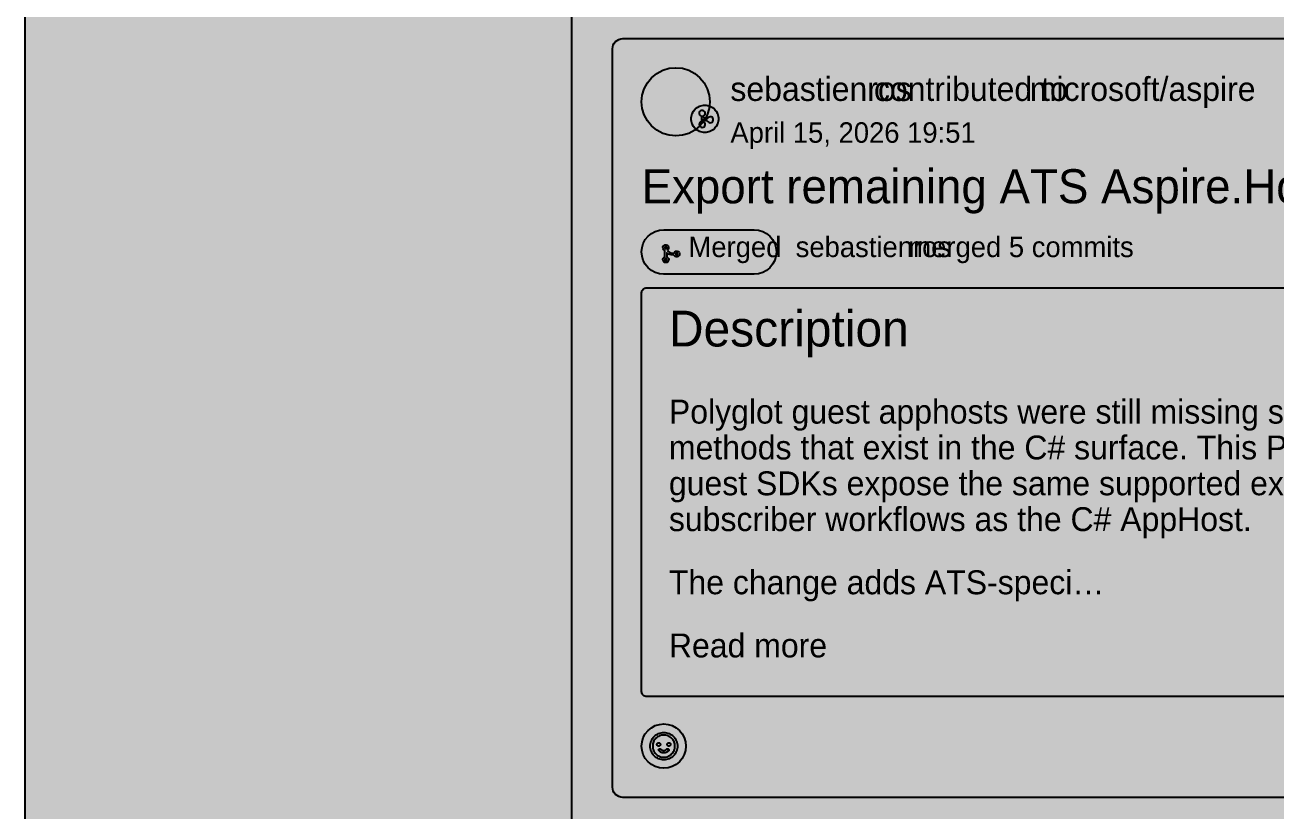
# Model space of a CAD drawing. Extents: x 0 to 2255, y 1 to 8699.
# Drawn here: x 0 to 732, y 1459 to 1920 of the extents above; entities that cross this region are included whole.
import ezdxf

# ---------------------------------------------------------------- set-up
doc = ezdxf.new("R2010")
doc.units = 0

msp = doc.modelspace()

# ---------------------------------------------------------------- hatches: boundary and pattern name
at = {"true_color": 0x0d1117}
for points in [[(0, 8699), (1280, 8699), (1280, 0.77), (0, 0.77)], [(0, 8635), (1280, 8635), (1280, 0.77), (0, 0.77)], [(0, 8635), (320, 8635), (320, 0.77), (0, 0.77)], [(350, 1911.8), (998.03, 1911.8), (998.03, 1911.8), (999.2, 1911.68), (1000.33, 1911.34), (1001.37, 1910.79), (1002.28, 1910.04), (1003.02, 1909.13), (1003.58, 1908.1), (1003.92, 1906.97), (1004.03, 1905.8), (1004.03, 1473.25), (1004.03, 1473.25), (1003.92, 1472.08), (1003.58, 1470.95), (1003.02, 1469.92), (1002.28, 1469.01), (1001.37, 1468.26), (1000.33, 1467.71), (999.2, 1467.37), (998.03, 1467.25), (350, 1467.25), (350, 1467.25), (348.83, 1467.37), (347.7, 1467.71), (346.67, 1468.26), (345.76, 1469.01), (345.01, 1469.92), (344.46, 1470.95), (344.12, 1472.08), (344, 1473.25), (344, 1905.8), (344, 1905.8), (344.12, 1906.97), (344.46, 1908.1), (345.01, 1909.13), (345.76, 1910.04), (346.67, 1910.79), (347.7, 1911.34), (348.83, 1911.68), (350, 1911.8)], [(398, 1872.8), (398, 1872.8), (398, 1872.8), (399.56, 1872.65), (401.06, 1872.19), (402.44, 1871.45), (403.66, 1870.46), (404.65, 1869.24), (405.39, 1867.86), (405.85, 1866.36), (406, 1864.8), (406, 1864.8), (406, 1864.8), (405.85, 1863.24), (405.39, 1861.74), (404.65, 1860.36), (403.66, 1859.14), (402.44, 1858.15), (401.06, 1857.41), (399.56, 1856.95), (398, 1856.8), (398, 1856.8), (398, 1856.8), (396.44, 1856.95), (394.94, 1857.41), (393.56, 1858.15), (392.34, 1859.14), (391.35, 1860.36), (390.61, 1861.74), (390.15, 1863.24), (390, 1864.8), (390, 1864.8), (390, 1864.8), (390.15, 1866.36), (390.61, 1867.86), (391.35, 1869.24), (392.34, 1870.46), (393.56, 1871.45), (394.94, 1872.19), (396.44, 1872.65), (398, 1872.8)]]:
    msp.add_hatch(color=256, dxfattribs=at).paths.add_polyline_path(points, flags=0)
at = {"true_color": 0x010409}
msp.add_hatch(color=256, dxfattribs=at).paths.add_polyline_path([(0, 8635), (1280, 8635), (1280, 0.77), (0, 0.77)], flags=0)
at = {"true_color": 0xffffff}
msp.add_hatch(color=256, dxfattribs=at).paths.add_polyline_path([(381, 1894.8), (381, 1894.8), (381, 1894.8), (384.9, 1894.42), (388.65, 1893.28), (392.11, 1891.43), (395.14, 1888.94), (397.63, 1885.91), (399.48, 1882.45), (400.62, 1878.7), (401, 1874.8), (401, 1874.8), (401, 1874.8), (400.62, 1870.9), (399.48, 1867.15), (397.63, 1863.69), (395.14, 1860.66), (392.11, 1858.17), (388.65, 1856.32), (384.9, 1855.18), (381, 1854.8), (381, 1854.8), (381, 1854.8), (377.1, 1855.18), (373.35, 1856.32), (369.89, 1858.17), (366.86, 1860.66), (364.37, 1863.69), (362.52, 1867.15), (361.38, 1870.9), (361, 1874.8), (361, 1874.8), (361, 1874.8), (361.38, 1878.7), (362.52, 1882.45), (364.37, 1885.91), (366.86, 1888.94), (369.89, 1891.43), (373.35, 1893.28), (377.1, 1894.42), (381, 1894.8)], flags=0)
at = {"true_color": 0xab7df8}
h = msp.add_hatch(color=256, dxfattribs=at)
h.paths.add_polyline_path([(398, 1856.8), (397.22, 1856.84), (396.44, 1856.95), (395.68, 1857.14), (394.94, 1857.41), (394.23, 1857.74), (393.56, 1858.15), (392.92, 1858.62), (392.34, 1859.14), (391.82, 1859.72), (391.35, 1860.36), (390.94, 1861.03), (390.61, 1861.74), (390.34, 1862.48), (390.15, 1863.24), (390.04, 1864.02), (390, 1864.8), (390.04, 1865.58), (390.15, 1866.36), (390.34, 1867.12), (390.61, 1867.86), (390.94, 1868.57), (391.35, 1869.24), (391.82, 1869.87), (392.34, 1870.46), (392.92, 1870.98), (393.56, 1871.45), (394.23, 1871.86), (394.94, 1872.19), (395.68, 1872.46), (396.44, 1872.65), (397.22, 1872.76), (398, 1872.8), (398.78, 1872.76), (399.56, 1872.65), (400.32, 1872.46), (401.06, 1872.19), (401.77, 1871.86), (402.44, 1871.45), (403.08, 1870.98), (403.66, 1870.46), (404.18, 1869.87), (404.65, 1869.24), (405.06, 1868.57), (405.39, 1867.86), (405.66, 1867.12), (405.85, 1866.36), (405.96, 1865.58), (406, 1864.8), (405.96, 1864.02), (405.85, 1863.24), (405.66, 1862.48), (405.39, 1861.74), (405.06, 1861.03), (404.65, 1860.36), (404.18, 1859.72), (403.66, 1859.14), (403.08, 1858.62), (402.44, 1858.15), (401.77, 1857.74), (401.06, 1857.41), (400.32, 1857.14), (399.56, 1856.95), (398.78, 1856.84), (398, 1856.8)], flags=0)
h.paths.add_polyline_path([(398.25, 1868.05), (398.14, 1868.67), (397.81, 1869.21), (397.32, 1869.6), (396.72, 1869.78), (396.09, 1869.75), (395.52, 1869.5), (395.07, 1869.06), (394.81, 1868.49), (394.76, 1867.86), (394.94, 1867.26), (395.32, 1866.76), (395.85, 1866.42), (396, 1865.9), (396, 1865.27), (396, 1864.63), (396, 1864), (396, 1863.37), (395.56, 1863.02), (395.1, 1862.6), (394.82, 1862.03), (394.76, 1861.41), (394.92, 1860.8), (395.29, 1860.29), (395.81, 1859.94), (396.42, 1859.8), (397.04, 1859.89), (397.6, 1860.19), (398.01, 1860.66), (398.22, 1861.25), (398.22, 1861.88), (397.99, 1862.47), (397.57, 1862.93), (397.01, 1863.22), (397, 1863.84), (397, 1864.48), (397.44, 1864.24), (398.01, 1863.97), (398.62, 1863.82), (399.25, 1863.8), (399.69, 1863.51), (400.07, 1863.01), (400.6, 1862.68), (401.21, 1862.55), (401.83, 1862.65), (402.38, 1862.96), (402.78, 1863.45), (402.98, 1864.04), (402.96, 1864.67), (402.72, 1865.25), (402.29, 1865.71), (401.72, 1865.98), (401.1, 1866.04), (400.49, 1865.88), (399.98, 1865.51), (399.64, 1864.98), (399.13, 1864.8), (398.51, 1864.86), (397.93, 1865.11), (397.46, 1865.53), (397.14, 1866.07), (397.32, 1866.5), (397.81, 1866.89), (398.14, 1867.43), (398.25, 1868.05)], flags=0)
at = {"true_color": 0x8957e5}
msp.add_hatch(color=256, dxfattribs=at).paths.add_polyline_path([(374, 1799.8), (426.93, 1799.8), (426.93, 1799.8), (429.47, 1799.55), (431.91, 1798.81), (434.16, 1797.61), (436.13, 1795.99), (437.74, 1794.02), (438.94, 1791.77), (439.68, 1789.34), (439.93, 1786.8), (439.93, 1786.8), (439.93, 1786.8), (439.68, 1784.26), (438.94, 1781.82), (437.74, 1779.58), (436.13, 1777.61), (434.16, 1775.99), (431.91, 1774.79), (429.47, 1774.05), (426.93, 1773.8), (374, 1773.8), (374, 1773.8), (371.46, 1774.05), (369.03, 1774.79), (366.78, 1775.99), (364.81, 1777.61), (363.19, 1779.58), (361.99, 1781.82), (361.25, 1784.26), (361, 1786.8), (361, 1786.8), (361, 1786.8), (361.25, 1789.34), (361.99, 1791.77), (363.19, 1794.02), (364.81, 1795.99), (366.78, 1797.61), (369.03, 1798.81), (371.46, 1799.55), (374, 1799.8)], flags=0)
at = {"true_color": 0xffffff}
h = msp.add_hatch(color=256, dxfattribs=at)
h.paths.add_polyline_path([(376.09, 1787.93), (376.46, 1787.36), (376.94, 1786.88), (377.51, 1786.51), (378.15, 1786.27), (378.83, 1786.18), (379.51, 1786.17), (380.06, 1786.38), (380.48, 1786.91), (381.08, 1787.23), (381.76, 1787.29), (382.4, 1787.08), (382.91, 1786.63), (383.2, 1786.01), (383.23, 1785.33), (382.98, 1784.7), (382.51, 1784.21), (381.88, 1783.95), (381.2, 1783.96), (380.58, 1784.24), (380.12, 1784.73), (379.64, 1785.05), (378.95, 1785.05), (378.27, 1785.1), (377.61, 1785.26), (376.98, 1785.52), (376.4, 1785.88), (375.88, 1786.32), (375.75, 1785.96), (375.75, 1785.28), (375.75, 1784.59), (375.75, 1783.91), (376.27, 1783.53), (376.69, 1783), (376.87, 1782.34), (376.78, 1781.67), (376.43, 1781.09), (375.87, 1780.7), (375.21, 1780.55), (374.54, 1780.68), (373.98, 1781.06), (373.61, 1781.63), (373.5, 1782.3), (373.66, 1782.96), (374.07, 1783.5), (374.62, 1783.86), (374.62, 1784.55), (374.62, 1785.23), (374.62, 1785.91), (374.62, 1786.6), (374.62, 1787.28), (374.45, 1787.85), (373.91, 1788.26), (373.58, 1788.85), (373.51, 1789.53), (373.71, 1790.18), (374.15, 1790.69), (374.76, 1790.99), (375.44, 1791.03), (376.08, 1790.8), (376.57, 1790.33), (376.84, 1789.71), (376.84, 1789.03), (376.58, 1788.4), (376.09, 1787.93)], flags=0)
h.paths.add_polyline_path([(375.19, 1781.67), (375.24, 1781.68), (375.3, 1781.69), (375.35, 1781.7), (375.4, 1781.72), (375.45, 1781.74), (375.5, 1781.77), (375.54, 1781.8), (375.59, 1781.84), (375.62, 1781.88), (375.66, 1781.92), (375.68, 1781.97), (375.71, 1782.02), (375.73, 1782.07), (375.74, 1782.13), (375.75, 1782.18), (375.75, 1782.24), (375.75, 1782.29), (375.74, 1782.35), (375.73, 1782.4), (375.71, 1782.45), (375.68, 1782.5), (375.66, 1782.55), (375.62, 1782.59), (375.59, 1782.63), (375.54, 1782.67), (375.5, 1782.7), (375.45, 1782.73), (375.4, 1782.76), (375.35, 1782.78), (375.3, 1782.79), (375.24, 1782.8), (375.19, 1782.8), (375.13, 1782.8), (375.08, 1782.79), (375.02, 1782.78), (374.97, 1782.76), (374.92, 1782.73), (374.88, 1782.7), (374.83, 1782.67), (374.79, 1782.63), (374.75, 1782.59), (374.72, 1782.55), (374.69, 1782.5), (374.67, 1782.45), (374.65, 1782.4), (374.64, 1782.35), (374.63, 1782.29), (374.62, 1782.24), (374.63, 1782.18), (374.64, 1782.13), (374.65, 1782.07), (374.67, 1782.02), (374.69, 1781.97), (374.72, 1781.92), (374.75, 1781.88), (374.79, 1781.84), (374.83, 1781.8), (374.88, 1781.77), (374.92, 1781.74), (374.97, 1781.72), (375.02, 1781.7), (375.08, 1781.69), (375.13, 1781.68), (375.19, 1781.67)], flags=0)
h.paths.add_polyline_path([(381.56, 1785.05), (381.62, 1785.05), (381.67, 1785.06), (381.73, 1785.07), (381.78, 1785.09), (381.83, 1785.12), (381.87, 1785.14), (381.92, 1785.18), (381.96, 1785.21), (382, 1785.26), (382.03, 1785.3), (382.06, 1785.35), (382.08, 1785.4), (382.1, 1785.45), (382.11, 1785.5), (382.12, 1785.56), (382.12, 1785.61), (382.12, 1785.67), (382.11, 1785.72), (382.1, 1785.78), (382.08, 1785.83), (382.06, 1785.88), (382.03, 1785.92), (382, 1785.97), (381.96, 1786.01), (381.92, 1786.05), (381.87, 1786.08), (381.83, 1786.11), (381.78, 1786.13), (381.73, 1786.15), (381.67, 1786.16), (381.62, 1786.17), (381.56, 1786.17), (381.51, 1786.17), (381.45, 1786.16), (381.4, 1786.15), (381.35, 1786.13), (381.3, 1786.11), (381.25, 1786.08), (381.21, 1786.05), (381.16, 1786.01), (381.13, 1785.97), (381.09, 1785.92), (381.07, 1785.88), (381.04, 1785.83), (381.02, 1785.78), (381.01, 1785.72), (381, 1785.67), (381, 1785.61), (381, 1785.56), (381.01, 1785.5), (381.02, 1785.45), (381.04, 1785.4), (381.07, 1785.35), (381.09, 1785.3), (381.13, 1785.26), (381.16, 1785.21), (381.21, 1785.18), (381.25, 1785.14), (381.3, 1785.12), (381.35, 1785.09), (381.4, 1785.07), (381.45, 1785.06), (381.51, 1785.05), (381.56, 1785.05)], flags=0)
h.paths.add_polyline_path([(375.75, 1789.36), (375.75, 1789.42), (375.74, 1789.47), (375.73, 1789.53), (375.71, 1789.58), (375.68, 1789.63), (375.65, 1789.67), (375.62, 1789.72), (375.58, 1789.76), (375.54, 1789.8), (375.5, 1789.83), (375.45, 1789.86), (375.4, 1789.88), (375.35, 1789.9), (375.3, 1789.91), (375.24, 1789.92), (375.19, 1789.92), (375.13, 1789.92), (375.08, 1789.91), (375.02, 1789.9), (374.97, 1789.88), (374.92, 1789.86), (374.87, 1789.83), (374.83, 1789.79), (374.79, 1789.76), (374.75, 1789.72), (374.72, 1789.67), (374.69, 1789.62), (374.67, 1789.57), (374.65, 1789.52), (374.64, 1789.47), (374.63, 1789.41), (374.62, 1789.36), (374.63, 1789.3), (374.64, 1789.25), (374.65, 1789.2), (374.67, 1789.14), (374.69, 1789.09), (374.72, 1789.05), (374.75, 1789), (374.79, 1788.96), (374.83, 1788.92), (374.88, 1788.89), (374.92, 1788.86), (374.97, 1788.84), (375.03, 1788.82), (375.08, 1788.81), (375.13, 1788.8), (375.19, 1788.8), (375.24, 1788.8), (375.3, 1788.81), (375.35, 1788.82), (375.4, 1788.84), (375.45, 1788.87), (375.5, 1788.89), (375.55, 1788.93), (375.59, 1788.96), (375.62, 1789.01), (375.66, 1789.05), (375.68, 1789.1), (375.71, 1789.15), (375.73, 1789.2), (375.74, 1789.25), (375.75, 1789.31), (375.75, 1789.36)], flags=0)
at = {"true_color": 0x151b23}
for points in [[(364, 1765.8), (984.03, 1765.8), (984.03, 1765.8), (984.62, 1765.74), (985.18, 1765.57), (985.7, 1765.29), (986.15, 1764.92), (986.53, 1764.47), (986.8, 1763.95), (986.98, 1763.39), (987.03, 1762.8), (987.03, 1529.25), (987.03, 1529.25), (986.98, 1528.66), (986.8, 1528.1), (986.53, 1527.58), (986.15, 1527.13), (985.7, 1526.76), (985.18, 1526.48), (984.62, 1526.31), (984.03, 1526.25), (364, 1526.25), (364, 1526.25), (363.41, 1526.31), (362.85, 1526.48), (362.33, 1526.76), (361.88, 1527.13), (361.51, 1527.58), (361.23, 1528.1), (361.06, 1528.66), (361, 1529.25), (361, 1762.8), (361, 1762.8), (361.06, 1763.39), (361.23, 1763.95), (361.51, 1764.47), (361.88, 1764.92), (362.33, 1765.29), (362.85, 1765.57), (363.41, 1765.74), (364, 1765.8)], [(374, 1510.25), (374, 1510.25), (374, 1510.25), (376.54, 1510), (378.97, 1509.26), (381.22, 1508.06), (383.19, 1506.44), (384.81, 1504.47), (386.01, 1502.22), (386.75, 1499.79), (387, 1497.25), (387, 1497.25), (387, 1497.25), (386.75, 1494.71), (386.01, 1492.28), (384.81, 1490.03), (383.19, 1488.06), (381.22, 1486.44), (378.97, 1485.24), (376.54, 1484.5), (374, 1484.25), (374, 1484.25), (374, 1484.25), (371.46, 1484.5), (369.03, 1485.24), (366.78, 1486.44), (364.81, 1488.06), (363.19, 1490.03), (361.99, 1492.28), (361.25, 1494.71), (361, 1497.25), (361, 1497.25), (361, 1497.25), (361.25, 1499.79), (361.99, 1502.22), (363.19, 1504.47), (364.81, 1506.44), (366.78, 1508.06), (369.03, 1509.26), (371.46, 1510), (374, 1510.25)]]:
    msp.add_hatch(color=256, dxfattribs=at).paths.add_polyline_path(points, flags=0)
at = {"true_color": 0x9198a1}
h = msp.add_hatch(color=256, dxfattribs=at)
h.paths.add_polyline_path([(374, 1505.25), (374.78, 1505.21), (375.56, 1505.1), (376.32, 1504.91), (377.06, 1504.64), (377.77, 1504.31), (378.44, 1503.9), (379.08, 1503.43), (379.66, 1502.91), (380.18, 1502.33), (380.65, 1501.69), (381.06, 1501.02), (381.39, 1500.31), (381.66, 1499.57), (381.85, 1498.81), (381.96, 1498.03), (382, 1497.25), (381.96, 1496.47), (381.85, 1495.69), (381.66, 1494.93), (381.39, 1494.19), (381.06, 1493.48), (380.65, 1492.81), (380.18, 1492.17), (379.66, 1491.59), (379.08, 1491.07), (378.44, 1490.6), (377.77, 1490.19), (377.06, 1489.86), (376.32, 1489.59), (375.56, 1489.4), (374.78, 1489.29), (374, 1489.25), (373.22, 1489.29), (372.44, 1489.4), (371.68, 1489.59), (370.94, 1489.86), (370.23, 1490.19), (369.56, 1490.6), (368.92, 1491.07), (368.34, 1491.59), (367.82, 1492.17), (367.35, 1492.81), (366.94, 1493.48), (366.61, 1494.19), (366.34, 1494.93), (366.15, 1495.69), (366.04, 1496.47), (366, 1497.25), (366.04, 1498.03), (366.15, 1498.81), (366.34, 1499.57), (366.61, 1500.31), (366.94, 1501.02), (367.35, 1501.69), (367.82, 1502.33), (368.34, 1502.91), (368.92, 1503.43), (369.56, 1503.9), (370.23, 1504.31), (370.94, 1504.64), (371.68, 1504.91), (372.44, 1505.1), (373.22, 1505.21), (374, 1505.25)], flags=0)
h.paths.add_polyline_path([(367.5, 1497.25), (367.53, 1496.61), (367.62, 1495.98), (367.78, 1495.36), (367.99, 1494.76), (368.27, 1494.19), (368.59, 1493.64), (368.98, 1493.13), (369.4, 1492.65), (369.88, 1492.23), (370.39, 1491.84), (370.94, 1491.52), (371.51, 1491.24), (372.11, 1491.03), (372.73, 1490.87), (373.36, 1490.78), (374, 1490.75), (374.64, 1490.78), (375.27, 1490.87), (375.89, 1491.03), (376.49, 1491.24), (377.06, 1491.52), (377.61, 1491.84), (378.12, 1492.23), (378.6, 1492.65), (379.02, 1493.13), (379.41, 1493.64), (379.73, 1494.19), (380.01, 1494.76), (380.22, 1495.36), (380.38, 1495.98), (380.47, 1496.61), (380.5, 1497.25), (380.47, 1497.89), (380.38, 1498.52), (380.22, 1499.14), (380.01, 1499.74), (379.73, 1500.31), (379.41, 1500.86), (379.02, 1501.37), (378.6, 1501.85), (378.12, 1502.27), (377.61, 1502.66), (377.06, 1502.98), (376.49, 1503.26), (375.89, 1503.47), (375.27, 1503.63), (374.64, 1503.72), (374, 1503.75), (373.36, 1503.72), (372.73, 1503.63), (372.11, 1503.47), (371.51, 1503.26), (370.94, 1502.98), (370.39, 1502.66), (369.88, 1502.27), (369.4, 1501.85), (368.98, 1501.37), (368.59, 1500.86), (368.27, 1500.31), (367.99, 1499.74), (367.78, 1499.14), (367.62, 1498.52), (367.53, 1497.89), (367.5, 1497.25)], flags=0)
h.paths.add_polyline_path([(371.32, 1495.61), (371.55, 1495.72), (371.81, 1495.75), (372.05, 1495.69), (372.27, 1495.54), (372.44, 1495.35), (372.63, 1495.18), (372.84, 1495.04), (373.08, 1494.93), (373.32, 1494.84), (373.57, 1494.78), (373.82, 1494.76), (374.08, 1494.75), (374.34, 1494.77), (374.59, 1494.82), (374.84, 1494.89), (375.07, 1495), (375.29, 1495.13), (375.49, 1495.29), (375.67, 1495.47), (375.86, 1495.64), (376.1, 1495.74), (376.35, 1495.75), (376.6, 1495.67), (376.8, 1495.51), (376.94, 1495.3), (377, 1495.05), (376.97, 1494.8), (376.86, 1494.57), (376.73, 1494.41), (376.56, 1494.22), (376.36, 1494.05), (376.16, 1493.9), (375.94, 1493.76), (375.71, 1493.64), (375.48, 1493.53), (375.24, 1493.44), (374.99, 1493.37), (374.74, 1493.31), (374.49, 1493.28), (374.23, 1493.25), (373.97, 1493.25), (373.72, 1493.26), (373.46, 1493.28), (373.21, 1493.33), (372.96, 1493.39), (372.71, 1493.46), (372.47, 1493.55), (372.24, 1493.66), (372.01, 1493.79), (371.8, 1493.93), (371.6, 1494.09), (371.41, 1494.26), (371.23, 1494.45), (371.22, 1494.63), (371.43, 1494.78), (371.64, 1494.93), (371.65, 1494.93), (371.43, 1494.78), (371.22, 1494.63), (371.06, 1494.7), (371, 1494.95), (371.03, 1495.2), (371.14, 1495.43), (371.32, 1495.61)], flags=0)
h.paths.add_polyline_path([(378, 1498.25), (378, 1498.15), (377.98, 1498.05), (377.96, 1497.96), (377.92, 1497.87), (377.88, 1497.78), (377.83, 1497.69), (377.77, 1497.62), (377.71, 1497.54), (377.63, 1497.48), (377.56, 1497.42), (377.47, 1497.37), (377.38, 1497.33), (377.29, 1497.29), (377.2, 1497.27), (377.1, 1497.25), (377, 1497.25), (376.9, 1497.25), (376.8, 1497.27), (376.71, 1497.29), (376.62, 1497.33), (376.53, 1497.37), (376.44, 1497.42), (376.37, 1497.48), (376.29, 1497.54), (376.23, 1497.62), (376.17, 1497.69), (376.12, 1497.78), (376.08, 1497.87), (376.04, 1497.96), (376.02, 1498.05), (376, 1498.15), (376, 1498.25), (376, 1498.35), (376.02, 1498.45), (376.04, 1498.54), (376.08, 1498.63), (376.12, 1498.72), (376.17, 1498.81), (376.23, 1498.88), (376.29, 1498.96), (376.37, 1499.02), (376.44, 1499.08), (376.53, 1499.13), (376.62, 1499.17), (376.71, 1499.21), (376.8, 1499.23), (376.9, 1499.25), (377, 1499.25), (377.1, 1499.25), (377.2, 1499.23), (377.29, 1499.21), (377.38, 1499.17), (377.47, 1499.13), (377.56, 1499.08), (377.63, 1499.02), (377.71, 1498.96), (377.77, 1498.88), (377.83, 1498.81), (377.88, 1498.72), (377.92, 1498.63), (377.96, 1498.54), (377.98, 1498.45), (378, 1498.35), (378, 1498.25)], flags=0)
h.paths.add_polyline_path([(371, 1497.25), (370.9, 1497.25), (370.8, 1497.27), (370.71, 1497.29), (370.62, 1497.33), (370.53, 1497.37), (370.44, 1497.42), (370.37, 1497.48), (370.29, 1497.54), (370.23, 1497.62), (370.17, 1497.69), (370.12, 1497.78), (370.08, 1497.87), (370.04, 1497.96), (370.02, 1498.05), (370, 1498.15), (370, 1498.25), (370, 1498.35), (370.02, 1498.45), (370.04, 1498.54), (370.08, 1498.63), (370.12, 1498.72), (370.17, 1498.81), (370.23, 1498.88), (370.29, 1498.96), (370.37, 1499.02), (370.44, 1499.08), (370.53, 1499.13), (370.62, 1499.17), (370.71, 1499.21), (370.8, 1499.23), (370.9, 1499.25), (371, 1499.25), (371.1, 1499.25), (371.2, 1499.23), (371.29, 1499.21), (371.38, 1499.17), (371.47, 1499.13), (371.56, 1499.08), (371.63, 1499.02), (371.71, 1498.96), (371.77, 1498.88), (371.83, 1498.81), (371.88, 1498.72), (371.92, 1498.63), (371.96, 1498.54), (371.98, 1498.45), (372, 1498.35), (372, 1498.25), (372, 1498.15), (371.98, 1498.05), (371.96, 1497.96), (371.92, 1497.87), (371.88, 1497.78), (371.83, 1497.69), (371.77, 1497.62), (371.71, 1497.54), (371.63, 1497.48), (371.56, 1497.42), (371.47, 1497.37), (371.38, 1497.33), (371.29, 1497.29), (371.2, 1497.27), (371.1, 1497.25), (371, 1497.25)], flags=0)
h.paths.add_polyline_path([(376.25, 1495), (376.27, 1494.99), (376.29, 1494.97), (376.31, 1494.96), (376.32, 1494.95), (376.34, 1494.93), (376.36, 1494.92), (376.38, 1494.91), (376.4, 1494.9), (376.42, 1494.88), (376.44, 1494.87), (376.45, 1494.86), (376.47, 1494.84), (376.49, 1494.83), (376.51, 1494.82), (376.53, 1494.8), (376.55, 1494.79), (376.56, 1494.78), (376.58, 1494.77), (376.6, 1494.75), (376.62, 1494.74), (376.64, 1494.73), (376.66, 1494.71), (376.68, 1494.7), (376.69, 1494.69), (376.71, 1494.67), (376.73, 1494.66), (376.75, 1494.65), (376.77, 1494.64), (376.79, 1494.62), (376.8, 1494.61), (376.82, 1494.6), (376.84, 1494.58), (376.82, 1494.6), (376.8, 1494.61), (376.79, 1494.62), (376.77, 1494.64), (376.75, 1494.65), (376.73, 1494.66), (376.71, 1494.68), (376.69, 1494.69), (376.68, 1494.7), (376.66, 1494.71), (376.64, 1494.73), (376.62, 1494.74), (376.6, 1494.75), (376.58, 1494.77), (376.56, 1494.78), (376.55, 1494.79), (376.53, 1494.81), (376.51, 1494.82), (376.49, 1494.83), (376.47, 1494.84), (376.45, 1494.86), (376.44, 1494.87), (376.42, 1494.88), (376.4, 1494.9), (376.38, 1494.91), (376.36, 1494.92), (376.34, 1494.94), (376.32, 1494.95), (376.31, 1494.96), (376.29, 1494.97), (376.27, 1494.99), (376.25, 1495)], flags=0)

# ---------------------------------------------------------------- linework, layer by layer
at = {"true_color": 0x0d1117}
for points in [[(0, 8699), (1280, 8699), (1280, 0.77), (0, 0.77)], [(0, 8635), (1280, 8635), (1280, 0.77), (0, 0.77)], [(0, 8635), (320, 8635), (320, 0.77), (0, 0.77)], [(398, 1872.8), (398, 1872.8), (398, 1872.8), (399.56, 1872.65), (401.06, 1872.19), (402.44, 1871.45), (403.66, 1870.46), (404.65, 1869.24), (405.39, 1867.86), (405.85, 1866.36), (406, 1864.8), (406, 1864.8), (406, 1864.8), (405.85, 1863.24), (405.39, 1861.74), (404.65, 1860.36), (403.66, 1859.14), (402.44, 1858.15), (401.06, 1857.41), (399.56, 1856.95), (398, 1856.8), (398, 1856.8), (398, 1856.8), (396.44, 1856.95), (394.94, 1857.41), (393.56, 1858.15), (392.34, 1859.14), (391.35, 1860.36), (390.61, 1861.74), (390.15, 1863.24), (390, 1864.8), (390, 1864.8), (390, 1864.8), (390.15, 1866.36), (390.61, 1867.86), (391.35, 1869.24), (392.34, 1870.46), (393.56, 1871.45), (394.94, 1872.19), (396.44, 1872.65), (398, 1872.8)]]:
    msp.add_lwpolyline(points, close=True, dxfattribs=at)
at = {"true_color": 0x010409}
for points in [[(0, 8635), (1280, 8635), (1280, 0.77), (0, 0.77)], [(381, 1894.8), (381, 1894.8), (381, 1894.8), (384.9, 1894.42), (388.65, 1893.28), (392.11, 1891.43), (395.14, 1888.94), (397.63, 1885.91), (399.48, 1882.45), (400.62, 1878.7), (401, 1874.8), (401, 1874.8), (401, 1874.8), (400.62, 1870.9), (399.48, 1867.15), (397.63, 1863.69), (395.14, 1860.66), (392.11, 1858.17), (388.65, 1856.32), (384.9, 1855.18), (381, 1854.8), (381, 1854.8), (381, 1854.8), (377.1, 1855.18), (373.35, 1856.32), (369.89, 1858.17), (366.86, 1860.66), (364.37, 1863.69), (362.52, 1867.15), (361.38, 1870.9), (361, 1874.8), (361, 1874.8), (361, 1874.8), (361.38, 1878.7), (362.52, 1882.45), (364.37, 1885.91), (366.86, 1888.94), (369.89, 1891.43), (373.35, 1893.28), (377.1, 1894.42), (381, 1894.8)]]:
    msp.add_lwpolyline(points, close=True, dxfattribs=at)
at = {"true_color": 0x3d444d}
msp.add_lwpolyline([(998.03, 1467.25), (350, 1467.25), (350, 1467.25), (348.83, 1467.37), (347.7, 1467.71), (346.67, 1468.26), (345.76, 1469.01), (345.01, 1469.92), (344.46, 1470.95), (344.12, 1472.08), (344, 1473.25), (344, 1905.8), (344, 1905.8), (344.12, 1906.97), (344.46, 1908.1), (345.01, 1909.13), (345.76, 1910.04), (346.67, 1910.79), (347.7, 1911.34), (348.83, 1911.68), (350, 1911.8), (350, 1911.8), (998.03, 1911.8)], dxfattribs=at)
at = {"true_color": 0xab7df8}
for points in [[(398, 1856.8), (397.22, 1856.84), (396.44, 1856.95), (395.68, 1857.14), (394.94, 1857.41), (394.23, 1857.74), (393.56, 1858.15), (392.92, 1858.62), (392.34, 1859.14), (391.82, 1859.72), (391.35, 1860.36), (390.94, 1861.03), (390.61, 1861.74), (390.34, 1862.48), (390.15, 1863.24), (390.04, 1864.02), (390, 1864.8), (390.04, 1865.58), (390.15, 1866.36), (390.34, 1867.12), (390.61, 1867.86), (390.94, 1868.57), (391.35, 1869.24), (391.82, 1869.87), (392.34, 1870.46), (392.92, 1870.98), (393.56, 1871.45), (394.23, 1871.86), (394.94, 1872.19), (395.68, 1872.46), (396.44, 1872.65), (397.22, 1872.76), (398, 1872.8), (398.78, 1872.76), (399.56, 1872.65), (400.32, 1872.46), (401.06, 1872.19), (401.77, 1871.86), (402.44, 1871.45), (403.08, 1870.98), (403.66, 1870.46), (404.18, 1869.87), (404.65, 1869.24), (405.06, 1868.57), (405.39, 1867.86), (405.66, 1867.12), (405.85, 1866.36), (405.96, 1865.58), (406, 1864.8), (405.96, 1864.02), (405.85, 1863.24), (405.66, 1862.48), (405.39, 1861.74), (405.06, 1861.03), (404.65, 1860.36), (404.18, 1859.72), (403.66, 1859.14), (403.08, 1858.62), (402.44, 1858.15), (401.77, 1857.74), (401.06, 1857.41), (400.32, 1857.14), (399.56, 1856.95), (398.78, 1856.84), (398, 1856.8)], [(398.25, 1868.05), (398.14, 1868.67), (397.81, 1869.21), (397.32, 1869.6), (396.72, 1869.78), (396.09, 1869.75), (395.52, 1869.5), (395.07, 1869.06), (394.81, 1868.49), (394.76, 1867.86), (394.94, 1867.26), (395.32, 1866.76), (395.85, 1866.42), (396, 1865.9), (396, 1865.27), (396, 1864.63), (396, 1864), (396, 1863.37), (395.56, 1863.02), (395.1, 1862.6), (394.82, 1862.03), (394.76, 1861.41), (394.92, 1860.8), (395.29, 1860.29), (395.81, 1859.94), (396.42, 1859.8), (397.04, 1859.89), (397.6, 1860.19), (398.01, 1860.66), (398.22, 1861.25), (398.22, 1861.88), (397.99, 1862.47), (397.57, 1862.93), (397.01, 1863.22), (397, 1863.84), (397, 1864.48), (397.44, 1864.24), (398.01, 1863.97), (398.62, 1863.82), (399.25, 1863.8), (399.69, 1863.51), (400.07, 1863.01), (400.6, 1862.68), (401.21, 1862.55), (401.83, 1862.65), (402.38, 1862.96), (402.78, 1863.45), (402.98, 1864.04), (402.96, 1864.67), (402.72, 1865.25), (402.29, 1865.71), (401.72, 1865.98), (401.1, 1866.04), (400.49, 1865.88), (399.98, 1865.51), (399.64, 1864.98), (399.13, 1864.8), (398.51, 1864.86), (397.93, 1865.11), (397.46, 1865.53), (397.14, 1866.07), (397.32, 1866.5), (397.81, 1866.89), (398.14, 1867.43), (398.25, 1868.05)]]:
    msp.add_lwpolyline(points, close=True, dxfattribs=at)
at = {"true_color": 0x8957e5}
msp.add_lwpolyline([(374, 1799.8), (426.93, 1799.8), (426.93, 1799.8), (429.47, 1799.55), (431.91, 1798.81), (434.16, 1797.61), (436.13, 1795.99), (437.74, 1794.02), (438.94, 1791.77), (439.68, 1789.34), (439.93, 1786.8), (439.93, 1786.8), (439.93, 1786.8), (439.68, 1784.26), (438.94, 1781.82), (437.74, 1779.58), (436.13, 1777.61), (434.16, 1775.99), (431.91, 1774.79), (429.47, 1774.05), (426.93, 1773.8), (374, 1773.8), (374, 1773.8), (371.46, 1774.05), (369.03, 1774.79), (366.78, 1775.99), (364.81, 1777.61), (363.19, 1779.58), (361.99, 1781.82), (361.25, 1784.26), (361, 1786.8), (361, 1786.8), (361, 1786.8), (361.25, 1789.34), (361.99, 1791.77), (363.19, 1794.02), (364.81, 1795.99), (366.78, 1797.61), (369.03, 1798.81), (371.46, 1799.55), (374, 1799.8)], close=True, dxfattribs=at)
at = {"true_color": 0xffffff}
for points in [[(376.09, 1787.93), (376.46, 1787.36), (376.94, 1786.88), (377.51, 1786.51), (378.15, 1786.27), (378.83, 1786.18), (379.51, 1786.17), (380.06, 1786.38), (380.48, 1786.91), (381.08, 1787.23), (381.76, 1787.29), (382.4, 1787.08), (382.91, 1786.63), (383.2, 1786.01), (383.23, 1785.33), (382.98, 1784.7), (382.51, 1784.21), (381.88, 1783.95), (381.2, 1783.96), (380.58, 1784.24), (380.12, 1784.73), (379.64, 1785.05), (378.95, 1785.05), (378.27, 1785.1), (377.61, 1785.26), (376.98, 1785.52), (376.4, 1785.88), (375.88, 1786.32), (375.75, 1785.96), (375.75, 1785.28), (375.75, 1784.59), (375.75, 1783.91), (376.27, 1783.53), (376.69, 1783), (376.87, 1782.34), (376.78, 1781.67), (376.43, 1781.09), (375.87, 1780.7), (375.21, 1780.55), (374.54, 1780.68), (373.98, 1781.06), (373.61, 1781.63), (373.5, 1782.3), (373.66, 1782.96), (374.07, 1783.5), (374.62, 1783.86), (374.62, 1784.55), (374.62, 1785.23), (374.62, 1785.91), (374.62, 1786.6), (374.62, 1787.28), (374.45, 1787.85), (373.91, 1788.26), (373.58, 1788.85), (373.51, 1789.53), (373.71, 1790.18), (374.15, 1790.69), (374.76, 1790.99), (375.44, 1791.03), (376.08, 1790.8), (376.57, 1790.33), (376.84, 1789.71), (376.84, 1789.03), (376.58, 1788.4), (376.09, 1787.93)], [(375.75, 1789.36), (375.75, 1789.42), (375.74, 1789.47), (375.73, 1789.53), (375.71, 1789.58), (375.68, 1789.63), (375.65, 1789.67), (375.62, 1789.72), (375.58, 1789.76), (375.54, 1789.8), (375.5, 1789.83), (375.45, 1789.86), (375.4, 1789.88), (375.35, 1789.9), (375.3, 1789.91), (375.24, 1789.92), (375.19, 1789.92), (375.13, 1789.92), (375.08, 1789.91), (375.02, 1789.9), (374.97, 1789.88), (374.92, 1789.86), (374.87, 1789.83), (374.83, 1789.79), (374.79, 1789.76), (374.75, 1789.72), (374.72, 1789.67), (374.69, 1789.62), (374.67, 1789.57), (374.65, 1789.52), (374.64, 1789.47), (374.63, 1789.41), (374.62, 1789.36), (374.63, 1789.3), (374.64, 1789.25), (374.65, 1789.2), (374.67, 1789.14), (374.69, 1789.09), (374.72, 1789.05), (374.75, 1789), (374.79, 1788.96), (374.83, 1788.92), (374.88, 1788.89), (374.92, 1788.86), (374.97, 1788.84), (375.03, 1788.82), (375.08, 1788.81), (375.13, 1788.8), (375.19, 1788.8), (375.24, 1788.8), (375.3, 1788.81), (375.35, 1788.82), (375.4, 1788.84), (375.45, 1788.87), (375.5, 1788.89), (375.55, 1788.93), (375.59, 1788.96), (375.62, 1789.01), (375.66, 1789.05), (375.68, 1789.1), (375.71, 1789.15), (375.73, 1789.2), (375.74, 1789.25), (375.75, 1789.31), (375.75, 1789.36)], [(375.19, 1781.67), (375.24, 1781.68), (375.3, 1781.69), (375.35, 1781.7), (375.4, 1781.72), (375.45, 1781.74), (375.5, 1781.77), (375.54, 1781.8), (375.59, 1781.84), (375.62, 1781.88), (375.66, 1781.92), (375.68, 1781.97), (375.71, 1782.02), (375.73, 1782.07), (375.74, 1782.13), (375.75, 1782.18), (375.75, 1782.24), (375.75, 1782.29), (375.74, 1782.35), (375.73, 1782.4), (375.71, 1782.45), (375.68, 1782.5), (375.66, 1782.55), (375.62, 1782.59), (375.59, 1782.63), (375.54, 1782.67), (375.5, 1782.7), (375.45, 1782.73), (375.4, 1782.76), (375.35, 1782.78), (375.3, 1782.79), (375.24, 1782.8), (375.19, 1782.8), (375.13, 1782.8), (375.08, 1782.79), (375.02, 1782.78), (374.97, 1782.76), (374.92, 1782.73), (374.88, 1782.7), (374.83, 1782.67), (374.79, 1782.63), (374.75, 1782.59), (374.72, 1782.55), (374.69, 1782.5), (374.67, 1782.45), (374.65, 1782.4), (374.64, 1782.35), (374.63, 1782.29), (374.62, 1782.24), (374.63, 1782.18), (374.64, 1782.13), (374.65, 1782.07), (374.67, 1782.02), (374.69, 1781.97), (374.72, 1781.92), (374.75, 1781.88), (374.79, 1781.84), (374.83, 1781.8), (374.88, 1781.77), (374.92, 1781.74), (374.97, 1781.72), (375.02, 1781.7), (375.08, 1781.69), (375.13, 1781.68), (375.19, 1781.67)], [(381.56, 1785.05), (381.62, 1785.05), (381.67, 1785.06), (381.73, 1785.07), (381.78, 1785.09), (381.83, 1785.12), (381.87, 1785.14), (381.92, 1785.18), (381.96, 1785.21), (382, 1785.26), (382.03, 1785.3), (382.06, 1785.35), (382.08, 1785.4), (382.1, 1785.45), (382.11, 1785.5), (382.12, 1785.56), (382.12, 1785.61), (382.12, 1785.67), (382.11, 1785.72), (382.1, 1785.78), (382.08, 1785.83), (382.06, 1785.88), (382.03, 1785.92), (382, 1785.97), (381.96, 1786.01), (381.92, 1786.05), (381.87, 1786.08), (381.83, 1786.11), (381.78, 1786.13), (381.73, 1786.15), (381.67, 1786.16), (381.62, 1786.17), (381.56, 1786.17), (381.51, 1786.17), (381.45, 1786.16), (381.4, 1786.15), (381.35, 1786.13), (381.3, 1786.11), (381.25, 1786.08), (381.21, 1786.05), (381.16, 1786.01), (381.13, 1785.97), (381.09, 1785.92), (381.07, 1785.88), (381.04, 1785.83), (381.02, 1785.78), (381.01, 1785.72), (381, 1785.67), (381, 1785.61), (381, 1785.56), (381.01, 1785.5), (381.02, 1785.45), (381.04, 1785.4), (381.07, 1785.35), (381.09, 1785.3), (381.13, 1785.26), (381.16, 1785.21), (381.21, 1785.18), (381.25, 1785.14), (381.3, 1785.12), (381.35, 1785.09), (381.4, 1785.07), (381.45, 1785.06), (381.51, 1785.05), (381.56, 1785.05)]]:
    msp.add_lwpolyline(points, close=True, dxfattribs=at)
at = {"true_color": 0x151b23}
msp.add_lwpolyline([(984.03, 1526.25), (364, 1526.25), (364, 1526.25), (363.41, 1526.31), (362.85, 1526.48), (362.33, 1526.76), (361.88, 1527.13), (361.51, 1527.58), (361.23, 1528.1), (361.06, 1528.66), (361, 1529.25), (361, 1762.8), (361, 1762.8), (361.06, 1763.39), (361.23, 1763.95), (361.51, 1764.47), (361.88, 1764.92), (362.33, 1765.29), (362.85, 1765.57), (363.41, 1765.74), (364, 1765.8), (364, 1765.8), (984.03, 1765.8)], dxfattribs=at)
at = {"true_color": 0x3d444d}
msp.add_lwpolyline([(374, 1510.25), (374, 1510.25), (374, 1510.25), (376.54, 1510), (378.97, 1509.26), (381.22, 1508.06), (383.19, 1506.44), (384.81, 1504.47), (386.01, 1502.22), (386.75, 1499.79), (387, 1497.25), (387, 1497.25), (387, 1497.25), (386.75, 1494.71), (386.01, 1492.28), (384.81, 1490.03), (383.19, 1488.06), (381.22, 1486.44), (378.97, 1485.24), (376.54, 1484.5), (374, 1484.25), (374, 1484.25), (374, 1484.25), (371.46, 1484.5), (369.03, 1485.24), (366.78, 1486.44), (364.81, 1488.06), (363.19, 1490.03), (361.99, 1492.28), (361.25, 1494.71), (361, 1497.25), (361, 1497.25), (361, 1497.25), (361.25, 1499.79), (361.99, 1502.22), (363.19, 1504.47), (364.81, 1506.44), (366.78, 1508.06), (369.03, 1509.26), (371.46, 1510), (374, 1510.25)], close=True, dxfattribs=at)
at = {"true_color": 0x9198a1}
for points in [[(374, 1505.25), (374.78, 1505.21), (375.56, 1505.1), (376.32, 1504.91), (377.06, 1504.64), (377.77, 1504.31), (378.44, 1503.9), (379.08, 1503.43), (379.66, 1502.91), (380.18, 1502.33), (380.65, 1501.69), (381.06, 1501.02), (381.39, 1500.31), (381.66, 1499.57), (381.85, 1498.81), (381.96, 1498.03), (382, 1497.25), (381.96, 1496.47), (381.85, 1495.69), (381.66, 1494.93), (381.39, 1494.19), (381.06, 1493.48), (380.65, 1492.81), (380.18, 1492.17), (379.66, 1491.59), (379.08, 1491.07), (378.44, 1490.6), (377.77, 1490.19), (377.06, 1489.86), (376.32, 1489.59), (375.56, 1489.4), (374.78, 1489.29), (374, 1489.25), (373.22, 1489.29), (372.44, 1489.4), (371.68, 1489.59), (370.94, 1489.86), (370.23, 1490.19), (369.56, 1490.6), (368.92, 1491.07), (368.34, 1491.59), (367.82, 1492.17), (367.35, 1492.81), (366.94, 1493.48), (366.61, 1494.19), (366.34, 1494.93), (366.15, 1495.69), (366.04, 1496.47), (366, 1497.25), (366.04, 1498.03), (366.15, 1498.81), (366.34, 1499.57), (366.61, 1500.31), (366.94, 1501.02), (367.35, 1501.69), (367.82, 1502.33), (368.34, 1502.91), (368.92, 1503.43), (369.56, 1503.9), (370.23, 1504.31), (370.94, 1504.64), (371.68, 1504.91), (372.44, 1505.1), (373.22, 1505.21), (374, 1505.25)], [(367.5, 1497.25), (367.53, 1496.61), (367.62, 1495.98), (367.78, 1495.36), (367.99, 1494.76), (368.27, 1494.19), (368.59, 1493.64), (368.98, 1493.13), (369.4, 1492.65), (369.88, 1492.23), (370.39, 1491.84), (370.94, 1491.52), (371.51, 1491.24), (372.11, 1491.03), (372.73, 1490.87), (373.36, 1490.78), (374, 1490.75), (374.64, 1490.78), (375.27, 1490.87), (375.89, 1491.03), (376.49, 1491.24), (377.06, 1491.52), (377.61, 1491.84), (378.12, 1492.23), (378.6, 1492.65), (379.02, 1493.13), (379.41, 1493.64), (379.73, 1494.19), (380.01, 1494.76), (380.22, 1495.36), (380.38, 1495.98), (380.47, 1496.61), (380.5, 1497.25), (380.47, 1497.89), (380.38, 1498.52), (380.22, 1499.14), (380.01, 1499.74), (379.73, 1500.31), (379.41, 1500.86), (379.02, 1501.37), (378.6, 1501.85), (378.12, 1502.27), (377.61, 1502.66), (377.06, 1502.98), (376.49, 1503.26), (375.89, 1503.47), (375.27, 1503.63), (374.64, 1503.72), (374, 1503.75), (373.36, 1503.72), (372.73, 1503.63), (372.11, 1503.47), (371.51, 1503.26), (370.94, 1502.98), (370.39, 1502.66), (369.88, 1502.27), (369.4, 1501.85), (368.98, 1501.37), (368.59, 1500.86), (368.27, 1500.31), (367.99, 1499.74), (367.78, 1499.14), (367.62, 1498.52), (367.53, 1497.89), (367.5, 1497.25)], [(371, 1497.25), (370.9, 1497.25), (370.8, 1497.27), (370.71, 1497.29), (370.62, 1497.33), (370.53, 1497.37), (370.44, 1497.42), (370.37, 1497.48), (370.29, 1497.54), (370.23, 1497.62), (370.17, 1497.69), (370.12, 1497.78), (370.08, 1497.87), (370.04, 1497.96), (370.02, 1498.05), (370, 1498.15), (370, 1498.25), (370, 1498.35), (370.02, 1498.45), (370.04, 1498.54), (370.08, 1498.63), (370.12, 1498.72), (370.17, 1498.81), (370.23, 1498.88), (370.29, 1498.96), (370.37, 1499.02), (370.44, 1499.08), (370.53, 1499.13), (370.62, 1499.17), (370.71, 1499.21), (370.8, 1499.23), (370.9, 1499.25), (371, 1499.25), (371.1, 1499.25), (371.2, 1499.23), (371.29, 1499.21), (371.38, 1499.17), (371.47, 1499.13), (371.56, 1499.08), (371.63, 1499.02), (371.71, 1498.96), (371.77, 1498.88), (371.83, 1498.81), (371.88, 1498.72), (371.92, 1498.63), (371.96, 1498.54), (371.98, 1498.45), (372, 1498.35), (372, 1498.25), (372, 1498.15), (371.98, 1498.05), (371.96, 1497.96), (371.92, 1497.87), (371.88, 1497.78), (371.83, 1497.69), (371.77, 1497.62), (371.71, 1497.54), (371.63, 1497.48), (371.56, 1497.42), (371.47, 1497.37), (371.38, 1497.33), (371.29, 1497.29), (371.2, 1497.27), (371.1, 1497.25), (371, 1497.25)], [(371.32, 1495.61), (371.55, 1495.72), (371.81, 1495.75), (372.05, 1495.69), (372.27, 1495.54), (372.44, 1495.35), (372.63, 1495.18), (372.84, 1495.04), (373.08, 1494.93), (373.32, 1494.84), (373.57, 1494.78), (373.82, 1494.76), (374.08, 1494.75), (374.34, 1494.77), (374.59, 1494.82), (374.84, 1494.89), (375.07, 1495), (375.29, 1495.13), (375.49, 1495.29), (375.67, 1495.47), (375.86, 1495.64), (376.1, 1495.74), (376.35, 1495.75), (376.6, 1495.67), (376.8, 1495.51), (376.94, 1495.3), (377, 1495.05), (376.97, 1494.8), (376.86, 1494.57), (376.73, 1494.41), (376.56, 1494.22), (376.36, 1494.05), (376.16, 1493.9), (375.94, 1493.76), (375.71, 1493.64), (375.48, 1493.53), (375.24, 1493.44), (374.99, 1493.37), (374.74, 1493.31), (374.49, 1493.28), (374.23, 1493.25), (373.97, 1493.25), (373.72, 1493.26), (373.46, 1493.28), (373.21, 1493.33), (372.96, 1493.39), (372.71, 1493.46), (372.47, 1493.55), (372.24, 1493.66), (372.01, 1493.79), (371.8, 1493.93), (371.6, 1494.09), (371.41, 1494.26), (371.23, 1494.45), (371.22, 1494.63), (371.43, 1494.78), (371.64, 1494.93), (371.65, 1494.93), (371.43, 1494.78), (371.22, 1494.63), (371.06, 1494.7), (371, 1494.95), (371.03, 1495.2), (371.14, 1495.43), (371.32, 1495.61)], [(378, 1498.25), (378, 1498.15), (377.98, 1498.05), (377.96, 1497.96), (377.92, 1497.87), (377.88, 1497.78), (377.83, 1497.69), (377.77, 1497.62), (377.71, 1497.54), (377.63, 1497.48), (377.56, 1497.42), (377.47, 1497.37), (377.38, 1497.33), (377.29, 1497.29), (377.2, 1497.27), (377.1, 1497.25), (377, 1497.25), (376.9, 1497.25), (376.8, 1497.27), (376.71, 1497.29), (376.62, 1497.33), (376.53, 1497.37), (376.44, 1497.42), (376.37, 1497.48), (376.29, 1497.54), (376.23, 1497.62), (376.17, 1497.69), (376.12, 1497.78), (376.08, 1497.87), (376.04, 1497.96), (376.02, 1498.05), (376, 1498.15), (376, 1498.25), (376, 1498.35), (376.02, 1498.45), (376.04, 1498.54), (376.08, 1498.63), (376.12, 1498.72), (376.17, 1498.81), (376.23, 1498.88), (376.29, 1498.96), (376.37, 1499.02), (376.44, 1499.08), (376.53, 1499.13), (376.62, 1499.17), (376.71, 1499.21), (376.8, 1499.23), (376.9, 1499.25), (377, 1499.25), (377.1, 1499.25), (377.2, 1499.23), (377.29, 1499.21), (377.38, 1499.17), (377.47, 1499.13), (377.56, 1499.08), (377.63, 1499.02), (377.71, 1498.96), (377.77, 1498.88), (377.83, 1498.81), (377.88, 1498.72), (377.92, 1498.63), (377.96, 1498.54), (377.98, 1498.45), (378, 1498.35), (378, 1498.25)], [(376.25, 1495), (376.27, 1494.99), (376.29, 1494.97), (376.31, 1494.96), (376.32, 1494.95), (376.34, 1494.93), (376.36, 1494.92), (376.38, 1494.91), (376.4, 1494.9), (376.42, 1494.88), (376.44, 1494.87), (376.45, 1494.86), (376.47, 1494.84), (376.49, 1494.83), (376.51, 1494.82), (376.53, 1494.8), (376.55, 1494.79), (376.56, 1494.78), (376.58, 1494.77), (376.6, 1494.75), (376.62, 1494.74), (376.64, 1494.73), (376.66, 1494.71), (376.68, 1494.7), (376.69, 1494.69), (376.71, 1494.67), (376.73, 1494.66), (376.75, 1494.65), (376.77, 1494.64), (376.79, 1494.62), (376.8, 1494.61), (376.82, 1494.6), (376.84, 1494.58), (376.82, 1494.6), (376.8, 1494.61), (376.79, 1494.62), (376.77, 1494.64), (376.75, 1494.65), (376.73, 1494.66), (376.71, 1494.68), (376.69, 1494.69), (376.68, 1494.7), (376.66, 1494.71), (376.64, 1494.73), (376.62, 1494.74), (376.6, 1494.75), (376.58, 1494.77), (376.56, 1494.78), (376.55, 1494.79), (376.53, 1494.81), (376.51, 1494.82), (376.49, 1494.83), (376.47, 1494.84), (376.45, 1494.86), (376.44, 1494.87), (376.42, 1494.88), (376.4, 1494.9), (376.38, 1494.91), (376.36, 1494.92), (376.34, 1494.94), (376.32, 1494.95), (376.31, 1494.96), (376.29, 1494.97), (376.27, 1494.99), (376.25, 1495)]]:
    msp.add_lwpolyline(points, close=True, dxfattribs=at)

# ---------------------------------------------------------------- texts
at = {"true_color": 0xf0f6fc}
for s, height, p in [('sebastienros', 14, (413, 1875.3)), ('microsoft/aspire', 14, (588.35, 1875.3)), ('Export remaining ATS Aspire.Hosting APIs ', 20, (361, 1815.3)), ('Description', 21, (377, 1731.42)), ('Polyglot guest apphosts were still missing several non-obsolete ', 14, (377, 1686.25)), ('methods that exist in the C# surface. This PR closes those ATS export gaps so the generated', 14, (377, 1665.25)), ('guest SDKs expose the same supported execution-configuration, Aspire store, and eventing-', 14, (377, 1644.25)), ('subscriber workflows as the C# AppHost.', 14, (377, 1623.25)), ('The change adds ATS-speci…', 14, (377, 1586.25)), ('Read more', 14, (377, 1549.25))]:
    msp.add_text(s, height=height, dxfattribs=at).set_placement(p)
at = {"true_color": 0x9198a1}
for s, height, p in [(' contributed to', 14, (491.85, 1875.3)), ('April 15, 2026 19:51', 12, (413, 1850.8)), ('sebastienros', 12, (451.22, 1783.8)), ('merged 5 commits', 12, (517.18, 1783.8))]:
    msp.add_text(s, height=height, dxfattribs=at).set_placement(p)
at = {"true_color": 0xffffff}
msp.add_text(' Merged', height=12, dxfattribs=at).set_placement((384, 1783.8))

doc.saveas('drawing.dxf')
